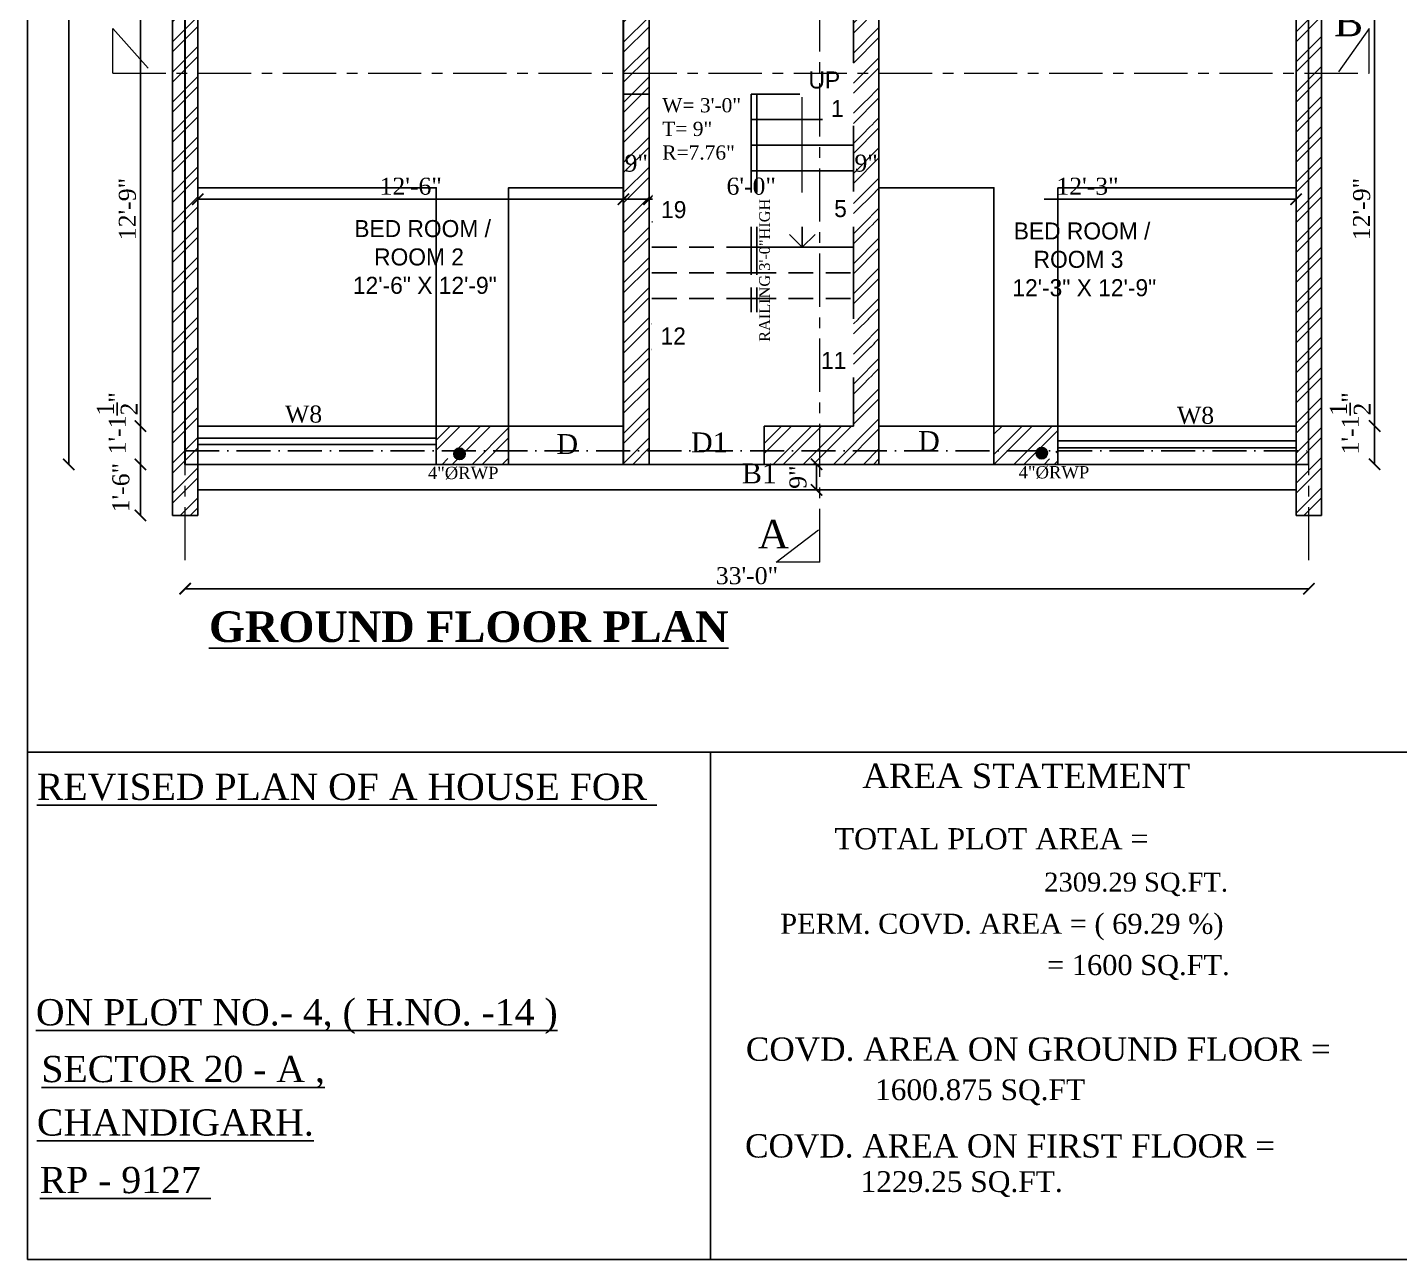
# Model space of a CAD drawing. Header units: feet. Extents: x -3489 to 100857, y -7396 to -4185.
# Drawn here: x 97887.4 to 98370.9, y -6116 to -5681.7 of the extents above; entities that cross this region are included whole.
import ezdxf
from ezdxf.enums import TextEntityAlignment as Align

# ---------------------------------------------------------------- set-up
doc = ezdxf.new("R2010")
doc.units = ezdxf.units.FT
doc.header["$MEASUREMENT"] = 0
for name, pattern in [('ACAD_ISO10W100', [18, 12, -3, 0, -3]), ('CENTER', [2, 1.25, -0.25, 0.25, -0.25]), ('DASHDOTX2', [2, 1, -0.5, 0, -0.5]), ('HIDDEN', [0.375, 0.25, -0.125])]:
    doc.linetypes.add(name, pattern=pattern)
doc.layers.add('BEAM', color=5, linetype='DASHDOTX2', lineweight=30)
doc.layers.add('Grid', color=252, linetype='CENTER', lineweight=20)
doc.layers.add('BLK_1_FLR_0_BLT_UP_AREA', color=25, linetype='Continuous', true_color=0x995f4c, plot=False)
doc.layers.add('BLK_1_FLR_0_BLT_UP_AREA_EXISTING', color=25, linetype='Continuous', true_color=0x995f4c, plot=False)
for name, color, linetype in [('BLK_1_FLR_0_CHAJJA', 7, 'Continuous'), ('BLK_1_FLR_0_ROOM_2_LIGHT_VENTILATION_2', 7, 'Continuous'), ('BLK_1_FLR_0_ROOM_3_LIGHT_VENTILATION_3', 7, 'Continuous'), ('JOINERY TEXT', 170, 'Continuous'), ('PROJECTION', 7, 'HIDDEN'), ('SEWRAGE', 35, 'Continuous'), ('TEXT', 5, 'Continuous'), ('TOILET FIXTURES', 35, 'Continuous'), ('WALL', 1, 'Continuous')]:
    doc.layers.add(name, color=color, linetype=linetype)
doc.layers.add('BLK_1_FLR_0_REGULAR_ROOM_2', color=1, linetype='Continuous', plot=False)
doc.layers.add('BLK_1_FLR_0_REGULAR_ROOM_3', color=1, linetype='Continuous', plot=False)
doc.styles.add('33', font='arial.ttf', dxfattribs={"height": 8})
doc.styles.add('neeraj', font='romantic.ttf')
doc.styles.add('SHABNAM', font='times.ttf')
doc.styles.add('VEENI', font='times.ttf')
doc.styles.add('VINOD', font='times.ttf')
doc.dimstyles.new('plans', dxfattribs={"dimtxt": 10, "dimasz": 9, "dimexe": 1.5, "dimexo": 2, "dimgap": 1.5, "dimtad": 0, "dimzin": 3, "dimdsep": 46, "dimlunit": 4, "dimtxsty": 'neeraj', "dimblk": 'ARCHTICK', "dimcen": 0.09, "dimdle": 1.5, "dimse1": 1, "dimse2": 1, "dimclrd": 5, "dimclre": 5, "dimclrt": 5, "dimadec": 0, "dimazin": 0, "dimtfac": 1, "dimtmove": 2, "dimatfit": 3, "dimldrblk": 'OPEN90', "dimfxl": 1.5, "dimfrac": 1, "dimtolj": 1, "dimtzin": 0, "dimlwd": 0, "dimlwe": -1, "dimarcsym": 0})
doc.dimstyles.new('Standard$0', dxfattribs={"dimtxt": 9, "dimasz": 9, "dimexe": 9, "dimexo": 9, "dimgap": 4.8125, "dimtad": 0, "dimdec": 3, "dimzin": 3, "dimdsep": 46, "dimlunit": 4, "dimtxsty": '33', "dimblk": 'DOTSMALL', "dimblk1": 'ARCHTICK', "dimblk2": 'ARCHTICK', "dimcen": 0.09, "dimclrd": 256, "dimclre": 256, "dimclrt": 256, "dimadec": 0, "dimazin": 0, "dimtfac": 0.75, "dimtdec": 3, "dimtix": 1, "dimtofl": 0, "dimtmove": 2, "dimatfit": 3, "dimldrblk": 'DOTSMALL', "dimfxl": 1, "dimtolj": 1, "dimtzin": 0, "dimlwd": -1, "dimlwe": -1, "dimarcsym": 0})
pattern_1 = [(45, (6274.425, -406.5176), (-5.30330086, 5.30330086), []), (45, (6277.96, -406.5176), (-5.30330086, 5.30330086), [])]

# ---------------------------------------------------------------- blocks, each defined once
blk = doc.blocks.new('_ArchTick')
at = {"color": 0, "linetype": 'ByBlock', "const_width": 0.15}
blk.add_lwpolyline([(-0.5, -0.5), (0.5, 0.5)], dxfattribs=at)
blk = doc.blocks.new('_Open90')
at = {"color": 0, "linetype": 'ByBlock', "lineweight": -2}
for p, q in [((0, 0), (-1, 0)), ((-0.5, 0.5), (0, 0)), ((0, 0), (-0.5, -0.5))]:
    blk.add_line(p, q, dxfattribs=at)
blk = doc.blocks.new('*D9')
at = {"transparency": 16777216}
blk.add_line((97901.99, -5289.7), (97901.99, -5835.7), dxfattribs=at)
at = {"layer": 'Defpoints', "color": 0, "transparency": 16777216}
for p in [(97938.48, -5289.7), (97901.99, -5835.7), (97947.48, -5835.7)]:
    blk.add_point(p, dxfattribs=at)
at = {"transparency": 16777216, "xscale": 4, "yscale": 4, "zscale": 4}
for p, rotation in [((97901.99, -5289.7), 90), ((97901.99, -5835.7), 270)]:
    blk.add_blockref('_ArchTick', p, dxfattribs=dict(at, rotation=rotation))
at = {"lineweight": 25, "transparency": 16777216, "insert": (97897.44, -5562.7), "char_height": 6, "attachment_point": 5, "rotation": 90, "style": 'VINOD'}
blk.add_mtext('\\A1;45\'-6"', dxfattribs=at)
blk = doc.blocks.new('*D79')
at = {"transparency": 16777216}
blk.add_line((97927.22, -5669.2), (97927.22, -5822.2), dxfattribs=at)
at = {"layer": 'Defpoints', "color": 0, "transparency": 16777216}
for p in [(97947.48, -5669.2), (97927.22, -5822.2), (97947.48, -5822.2)]:
    blk.add_point(p, dxfattribs=at)
at = {"transparency": 16777216, "xscale": 4, "yscale": 4, "zscale": 4}
for p, rotation in [((97927.22, -5669.2), 90), ((97927.22, -5822.2), 270)]:
    blk.add_blockref('_ArchTick', p, dxfattribs=dict(at, rotation=rotation))
at = {"lineweight": 25, "transparency": 16777216, "insert": (97922.66, -5745.7), "char_height": 6, "attachment_point": 5, "rotation": 90, "style": 'VINOD'}
blk.add_mtext('\\A1;12\'-9"', dxfattribs=at)
blk = doc.blocks.new('*D80')
at = {"transparency": 16777216}
blk.add_line((97927.22, -5822.2), (97927.22, -5835.7), dxfattribs=at)
at = {"layer": 'Defpoints', "color": 0, "transparency": 16777216}
for p in [(97947.48, -5822.2), (97927.22, -5835.7), (97947.48, -5835.7)]:
    blk.add_point(p, dxfattribs=at)
at = {"transparency": 16777216, "xscale": 4, "yscale": 4, "zscale": 4}
for p, rotation in [((97927.22, -5822.2), 90), ((97927.22, -5835.7), 270)]:
    blk.add_blockref('_ArchTick', p, dxfattribs=dict(at, rotation=rotation))
at = {"lineweight": 25, "transparency": 16777216, "insert": (97919.07, -5821.22), "char_height": 6, "attachment_point": 5, "rotation": 90, "style": 'VINOD'}
blk.add_mtext('\\A1;1\'-1{\\H1x;\\S1/2;}"', dxfattribs=at)
blk = doc.blocks.new('*D81')
at = {"transparency": 16777216}
blk.add_line((97927.22, -5835.7), (97927.22, -5853.7), dxfattribs=at)
at = {"layer": 'Defpoints', "color": 0, "transparency": 16777216}
for p in [(97947.48, -5835.7), (97927.22, -5853.7), (97947.48, -5853.7)]:
    blk.add_point(p, dxfattribs=at)
at = {"transparency": 16777216, "xscale": 4, "yscale": 4, "zscale": 4}
for p, rotation in [((97927.22, -5835.7), 90), ((97927.22, -5853.7), 270)]:
    blk.add_blockref('_ArchTick', p, dxfattribs=dict(at, rotation=rotation))
at = {"lineweight": 25, "transparency": 16777216, "insert": (97920.37, -5843.9), "char_height": 6, "attachment_point": 5, "rotation": 90, "style": 'VINOD'}
blk.add_mtext('\\A1;1\'-6"', dxfattribs=at)
blk = doc.blocks.new('*D84')
at = {"transparency": 16777216}
blk.add_line((98362.16, -5669.2), (98362.16, -5822.2), dxfattribs=at)
at = {"layer": 'Defpoints', "color": 0, "transparency": 16777216}
for p in [(98334.48, -5669.2), (98334.48, -5822.2), (98362.16, -5822.2)]:
    blk.add_point(p, dxfattribs=at)
at = {"transparency": 16777216, "xscale": 4, "yscale": 4, "zscale": 4}
for p, rotation in [((98362.16, -5669.2), 90), ((98362.16, -5822.2), 270)]:
    blk.add_blockref('_ArchTick', p, dxfattribs=dict(at, rotation=rotation))
at = {"lineweight": 25, "transparency": 16777216, "insert": (98357.6, -5745.7), "char_height": 6, "attachment_point": 5, "rotation": 90, "style": 'VINOD'}
blk.add_mtext('\\A1;12\'-9"', dxfattribs=at)
blk = doc.blocks.new('*D85')
at = {"transparency": 16777216}
blk.add_line((98362.16, -5822.2), (98362.16, -5835.7), dxfattribs=at)
at = {"layer": 'Defpoints', "color": 0, "transparency": 16777216}
for p in [(98334.48, -5822.2), (98334.48, -5835.7), (98362.16, -5835.7)]:
    blk.add_point(p, dxfattribs=at)
at = {"transparency": 16777216, "xscale": 4, "yscale": 4, "zscale": 4}
for p, rotation in [((98362.16, -5822.2), 90), ((98362.16, -5835.7), 270)]:
    blk.add_blockref('_ArchTick', p, dxfattribs=dict(at, rotation=rotation))
at = {"lineweight": 25, "transparency": 16777216, "insert": (98353.59, -5821.24), "char_height": 6, "attachment_point": 5, "rotation": 90, "style": 'VINOD'}
blk.add_mtext('\\A1;1\'-1{\\H1x;\\S1/2;}"', dxfattribs=at)
blk = doc.blocks.new('*D86')
at = {"transparency": 16777216}
blk.add_line((97947.48, -5742.25), (98097.48, -5742.25), dxfattribs=at)
at = {"layer": 'Defpoints', "color": 0, "transparency": 16777216}
for p in [(97947.48, -5740.08), (98097.48, -5742.25), (98097.48, -5742.25)]:
    blk.add_point(p, dxfattribs=at)
at = {"transparency": 16777216, "xscale": 4, "yscale": 4, "zscale": 4, "rotation": 180}
blk.add_blockref('_ArchTick', (97947.48, -5742.25), dxfattribs=at)
at = {"transparency": 16777216, "xscale": 4, "yscale": 4, "zscale": 4}
blk.add_blockref('_ArchTick', (98097.48, -5742.25), dxfattribs=at)
at = {"lineweight": 25, "transparency": 16777216, "insert": (98022.48, -5737.7), "char_height": 6, "attachment_point": 5, "style": 'VINOD'}
blk.add_mtext('\\A1;12\'-6"', dxfattribs=at)
blk = doc.blocks.new('*D87')
at = {"transparency": 16777216}
blk.add_line((98097.48, -5742.25), (98106.48, -5742.25), dxfattribs=at)
at = {"layer": 'Defpoints', "color": 0, "transparency": 16777216}
for p in [(98097.48, -5742.25), (98106.48, -5742.25), (98106.48, -5742.25)]:
    blk.add_point(p, dxfattribs=at)
at = {"transparency": 16777216, "xscale": 4, "yscale": 4, "zscale": 4, "rotation": 180}
blk.add_blockref('_ArchTick', (98097.48, -5742.25), dxfattribs=at)
at = {"transparency": 16777216, "xscale": 4, "yscale": 4, "zscale": 4}
blk.add_blockref('_ArchTick', (98106.48, -5742.25), dxfattribs=at)
at = {"lineweight": 25, "transparency": 16777216, "insert": (98101.98, -5729.57), "char_height": 6, "attachment_point": 5, "style": 'VINOD'}
blk.add_mtext('\\A1;9"', dxfattribs=at)
blk = doc.blocks.new('*D95')
at = {"transparency": 16777216}
blk.add_line((98106.48, -5742.25), (98178.48, -5742.25), dxfattribs=at)
at = {"layer": 'Defpoints', "color": 0, "transparency": 16777216}
for p in [(98106.48, -5742.25), (98178.48, -5742.25), (98178.48, -5742.25)]:
    blk.add_point(p, dxfattribs=at)
at = {"transparency": 16777216, "xscale": 4, "yscale": 4, "zscale": 4, "rotation": 180}
blk.add_blockref('_ArchTick', (98106.48, -5742.25), dxfattribs=at)
at = {"transparency": 16777216, "xscale": 4, "yscale": 4, "zscale": 4}
blk.add_blockref('_ArchTick', (98178.48, -5742.25), dxfattribs=at)
at = {"lineweight": 25, "transparency": 16777216, "insert": (98142.48, -5737.7), "char_height": 6, "attachment_point": 5, "style": 'VINOD'}
blk.add_mtext('\\A1;6\'-0"', dxfattribs=at)
blk = doc.blocks.new('*D96')
at = {"transparency": 16777216}
blk.add_line((98178.48, -5742.25), (98187.48, -5742.25), dxfattribs=at)
at = {"layer": 'Defpoints', "color": 0, "transparency": 16777216}
for p in [(98178.48, -5742.25), (98187.48, -5742.25), (98187.48, -5742.25)]:
    blk.add_point(p, dxfattribs=at)
at = {"transparency": 16777216, "xscale": 4, "yscale": 4, "zscale": 4, "rotation": 180}
blk.add_blockref('_ArchTick', (98178.48, -5742.25), dxfattribs=at)
at = {"transparency": 16777216, "xscale": 4, "yscale": 4, "zscale": 4}
blk.add_blockref('_ArchTick', (98187.48, -5742.25), dxfattribs=at)
at = {"lineweight": 25, "transparency": 16777216, "insert": (98182.98, -5729.57), "char_height": 6, "attachment_point": 5, "style": 'VINOD'}
blk.add_mtext('\\A1;9"', dxfattribs=at)
blk = doc.blocks.new('*D97')
at = {"transparency": 16777216}
blk.add_line((98187.48, -5742.25), (98334.48, -5742.25), dxfattribs=at)
at = {"layer": 'Defpoints', "color": 0, "transparency": 16777216}
for p in [(98187.48, -5742.25), (98334.48, -5742.25), (98334.48, -5742.25)]:
    blk.add_point(p, dxfattribs=at)
at = {"transparency": 16777216, "xscale": 4, "yscale": 4, "zscale": 4, "rotation": 180}
blk.add_blockref('_ArchTick', (98187.48, -5742.25), dxfattribs=at)
at = {"transparency": 16777216, "xscale": 4, "yscale": 4, "zscale": 4}
blk.add_blockref('_ArchTick', (98334.48, -5742.25), dxfattribs=at)
at = {"lineweight": 25, "transparency": 16777216, "insert": (98260.98, -5737.7), "char_height": 6, "attachment_point": 5, "style": 'VINOD'}
blk.add_mtext('\\A1;12\'-3"', dxfattribs=at)
blk = doc.blocks.new('*D24')
at = {"transparency": 16777216}
blk.add_line((98165.52, -5835.7), (98165.52, -5844.7), dxfattribs=at)
at = {"layer": 'Defpoints', "color": 0, "transparency": 16777216}
for p in [(98172.52, -5835.7), (98165.52, -5844.7), (98172.52, -5844.7)]:
    blk.add_point(p, dxfattribs=at)
at = {"transparency": 16777216, "xscale": 4, "yscale": 4, "zscale": 4}
for p, rotation in [((98165.52, -5835.7), 90), ((98165.52, -5844.7), 270)]:
    blk.add_blockref('_ArchTick', p, dxfattribs=dict(at, rotation=rotation))
at = {"lineweight": 25, "transparency": 16777216, "insert": (98158.96, -5840.2), "char_height": 6, "attachment_point": 5, "rotation": 90, "style": 'VINOD'}
blk.add_mtext('\\A1;9"', dxfattribs=at)
blk = doc.blocks.new('*D25')
at = {"transparency": 16777216}
blk.add_line((97942.98, -5879.54), (98338.98, -5879.54), dxfattribs=at)
at = {"layer": 'Defpoints', "color": 0, "transparency": 16777216}
for p in [(97942.98, -5879.54), (98338.98, -5879.54), (98338.98, -5879.54)]:
    blk.add_point(p, dxfattribs=at)
at = {"transparency": 16777216, "xscale": 4, "yscale": 4, "zscale": 4, "rotation": 180}
blk.add_blockref('_ArchTick', (97942.98, -5879.54), dxfattribs=at)
at = {"transparency": 16777216, "xscale": 4, "yscale": 4, "zscale": 4}
blk.add_blockref('_ArchTick', (98338.98, -5879.54), dxfattribs=at)
at = {"lineweight": 25, "transparency": 16777216, "insert": (98140.98, -5874.98), "char_height": 6, "attachment_point": 5, "style": 'VINOD'}
blk.add_mtext('\\A1;33\'-0"', dxfattribs=at)

msp = doc.modelspace()

# ---------------------------------------------------------------- hatches: boundary and pattern name
at = {"layer": 'SEWRAGE'}
h = msp.add_hatch(dxfattribs=at)
h.set_pattern_fill('ANSI31', color=256, style=0)
h.set_pattern_definition([(45, (126269.00669, 7655.06675), (-0.08838834765, 0.08838834765), [])])
h.paths.add_polyline_path([(98037.66865, -5831.98946, 1), (98041.66865, -5831.98946, 1)])
h = msp.add_hatch(dxfattribs=at)
h.set_pattern_fill('ANSI31', color=256, style=0)
h.set_pattern_definition([(45, (126474.18981, 7655.31531), (-0.08838834765, 0.08838834765), [])])
h.paths.add_polyline_path([(98242.85177, -5831.7409, 1), (98246.85177, -5831.7409, 1)])
at = {"layer": 'WALL'}
h = msp.add_hatch(dxfattribs=at)
h.set_pattern_fill('ANSI32', color=0, scale=20)
h.set_pattern_definition(pattern_1)
h.paths.add_polyline_path([(98343.48377, -5370.69855), (98343.48377, -5130.69855), (98248.98377, -5130.69855), (98248.98377, -5148.69855), (98257.98377, -5148.69855), (98257.98377, -5139.69855), (98334.48377, -5139.69855), (98334.48377, -5211.69855), (98248.98377, -5211.69855), (98248.98377, -5221.45609), (98257.98377, -5221.45609), (98257.98377, -5216.19855), (98334.48377, -5216.19855), (98334.48377, -5318.19855), (98334.48377, -5322.69855), (98334.48377, -5358.69855), (98295.45513, -5358.69855), (98301.00609, -5363.19855), (98334.48377, -5363.19855), (98334.48377, -5501.19855), (98272.98377, -5501.19855), (98272.98377, -5464.66466), (98268.48377, -5464.66466), (98268.48377, -5510.19855), (98334.48377, -5510.19855), (98334.48377, -5642.19855), (98283.43073, -5642.19855), (98283.43073, -5669.19855), (98287.93073, -5669.19855), (98287.93073, -5646.69855), (98334.48377, -5646.69855), (98334.48377, -5853.69855), (98343.48377, -5853.69855)])
h = msp.add_hatch(dxfattribs=at)
h.set_pattern_fill('ANSI32', color=0, scale=20)
h.set_pattern_definition(pattern_1)
h.paths.add_polyline_path([(97947.48377, -5510.19855), (97971.48377, -5510.19855), (97971.48377, -5501.19855), (97947.48377, -5501.19855), (97947.48377, -5402.19855), (97971.48377, -5402.19855), (97971.48377, -5388.69855), (97947.48377, -5388.69855), (97947.48377, -5370.69855), (97947.48377, -5298.69855), (97947.48377, -5289.69855), (97938.48377, -5289.69855), (97938.48377, -5370.69855), (97938.48377, -5853.69855), (97947.48377, -5853.69855), (97947.48377, -5646.69855), (97997.00692, -5646.69855), (97997.00692, -5669.19855), (98001.50692, -5669.19855), (98001.50692, -5642.19855), (97947.48377, -5642.19855)])
h.paths.add_polyline_path([(97959.62857, -5392.48946, -1), (97963.62857, -5392.48946, -1)], flags=16)
h = msp.add_hatch(dxfattribs=at)
h.set_pattern_fill('ANSI32', color=0, scale=20)
h.set_pattern_definition(pattern_1)
h.paths.add_polyline_path([(98056.98377, -5822.19855), (98031.48377, -5822.19855), (98031.48377, -5835.69855), (98056.98377, -5835.69855)])
h.paths.add_polyline_path([(98038.66865, -5831.98946, -1), (98034.66865, -5831.98946, -1)], flags=16)
h.paths.add_polyline_path([(98250.48377, -5822.19855), (98227.98377, -5822.19855), (98227.98377, -5835.69855), (98250.48377, -5835.69855)])
h.paths.add_polyline_path([(98249.85177, -5831.7409, -1), (98245.85177, -5831.7409, -1)], flags=16)

# ---------------------------------------------------------------- linework, layer by layer
at = {"layer": 'BEAM', "color": 5, "linetype": 'ACAD_ISO10W100', "lineweight": -3}
msp.add_line((97942.98377, -5830.98946), (98338.98377, -5830.98946), dxfattribs=at)
at = {"layer": 'BLK_1_FLR_0_CHAJJA'}
msp.add_lwpolyline([(97947.48377, -5835.69855), (98334.48377, -5835.69855), (98334.48377, -5844.69855), (97947.48377, -5844.69855)], close=True, dxfattribs=at)
at = {"layer": 'BLK_1_FLR_0_REGULAR_ROOM_2', "color": 1}
msp.add_lwpolyline([(97947.48377, -5669.19855), (98097.48377, -5669.19855), (98097.48377, -5822.19855), (97947.48377, -5822.19855)], close=True, dxfattribs=at)
at = {"layer": 'BLK_1_FLR_0_ROOM_2_LIGHT_VENTILATION_2', "color": 114, "true_color": 0x139b48}
for points in [[(97947.48377, -5738.19855), (98031.48377, -5738.19855), (98031.48377, -5822.19855), (97947.48377, -5822.19855)], [(98097.48377, -5738.19855), (98056.98377, -5738.19855), (98056.98377, -5822.19855), (98097.48377, -5822.19855)]]:
    msp.add_lwpolyline(points, close=True, dxfattribs=at)
at = {"layer": 'BLK_1_FLR_0_ROOM_3_LIGHT_VENTILATION_3', "color": 114, "true_color": 0x139b48}
msp.add_lwpolyline([(98250.48377, -5738.19855), (98334.48377, -5738.19855), (98334.48377, -5822.19855), (98250.48377, -5822.19855)], close=True, dxfattribs=at)
at = {"layer": 'Grid', "color": 7, "ltscale": 15}
for p, q in [((97942.98377, -5869.51757), (97942.98377, -5114.01757)), ((98338.98377, -5869.51757), (98338.98377, -5114.01757))]:
    msp.add_line(p, q, dxfattribs=at)
for points in [[(97917.46954, -5697.84486), (97917.46954, -5682.09939), (97931.51714, -5697.84486)], [(98166.65985, -5870.13764), (98151.24635, -5870.13764), (98166.65985, -5858.39177)]]:
    msp.add_lwpolyline(points, dxfattribs=at)
at = {"layer": 'PROJECTION', "ltscale": 35}
for p, q in [((98142.48377, -5750.19855), (98106.48377, -5750.19855)), ((98142.48377, -5759.19855), (98106.48377, -5759.19855)), ((98142.48377, -5768.19855), (98106.48377, -5768.19855)), ((98142.48377, -5768.19855), (98178.48377, -5768.19855)), ((98142.48377, -5795.19855), (98142.48377, -5768.19855)), ((98144.48377, -5795.19855), (98144.48377, -5768.19855)), ((98142.48377, -5777.19855), (98106.48377, -5777.19855)), ((98142.48377, -5777.19855), (98178.48377, -5777.19855)), ((98142.48377, -5786.19855), (98106.48377, -5786.19855)), ((98142.48377, -5786.19855), (98178.48377, -5786.19855)), ((98142.48377, -5795.19855), (98106.48377, -5795.19855)), ((98142.48377, -5795.19855), (98178.48377, -5795.19855)), ((97947.48377, -5844.69855), (98334.48377, -5844.69855))]:
    msp.add_line(p, q, dxfattribs=at)
at = {"layer": 'SEWRAGE'}
for centre in [(98039.66865, -5831.98946), (98244.85177, -5831.7409)]:
    msp.add_circle(centre, 2, dxfattribs=at)
at = {"layer": 'WALL', "ltscale": 200}
for p, q in [((97938.48377, -5370.69855), (97938.48377, -5853.69855)), ((98343.48377, -5853.69855), (98343.48377, -5370.69855)), ((97947.48377, -5646.69855), (97947.48377, -5853.69855)), ((98334.48377, -5853.69855), (98334.48377, -5646.69855)), ((98187.48377, -5835.69855), (98187.48377, -5660.19855)), ((98097.48377, -5669.19855), (98097.48377, -5835.69855)), ((98106.48377, -5669.19855), (98106.48377, -5835.69855)), ((98178.48377, -5822.19855), (98178.48377, -5669.19855)), ((98097.48377, -5705.19855), (98106.48377, -5705.19855)), ((98142.48377, -5705.19855), (98178.48377, -5705.19855)), ((98142.48377, -5768.19855), (98142.48377, -5705.19855)), ((98144.48377, -5768.19855), (98144.48377, -5705.19855)), ((98178.48377, -5705.19855), (98187.48377, -5705.19855)), ((98142.48377, -5714.19855), (98178.48377, -5714.19855)), ((98142.48377, -5723.19855), (98178.48377, -5723.19855)), ((98142.48377, -5732.19855), (98178.48377, -5732.19855)), ((98142.48377, -5741.19855), (98178.48377, -5741.19855)), ((98142.48377, -5750.19855), (98178.48377, -5750.19855)), ((98142.48377, -5759.19855), (98178.48377, -5759.19855)), ((97947.48377, -5822.19855), (98056.98377, -5822.19855)), ((98031.48377, -5822.19855), (98031.48377, -5835.69855)), ((98056.98377, -5822.19855), (98056.98377, -5835.69855)), ((98146.98377, -5822.19855), (98178.48377, -5822.19855)), ((98146.98377, -5822.19855), (98146.98377, -5835.69855)), ((98227.98377, -5822.19855), (98334.48377, -5822.19855)), ((98227.98377, -5835.69855), (98227.98377, -5822.19855)), ((98250.48377, -5835.69855), (98250.48377, -5822.19855)), ((97947.48377, -5835.69855), (98106.48377, -5835.69855)), ((98106.48377, -5835.69855), (98334.48377, -5835.69855)), ((97938.48377, -5853.69855), (97947.48377, -5853.69855)), ((98334.48377, -5853.69855), (98343.48377, -5853.69855))]:
    msp.add_line(p, q, dxfattribs=at)
at = {"layer": 'WALL'}
msp.add_line((98128.1014, -6116), (98128.1014, -5937.12611), dxfattribs=at)
for points in [[(97887.42476, -5937.12611), (99615.42476, -5937.12611), (99615.42476, -5036), (97887.42476, -5036)], [(97887.42476, -6116), (99615.42476, -6116), (99615.42476, -5937.12611), (97887.42476, -5937.12611)]]:
    msp.add_lwpolyline(points, close=True, dxfattribs=at)
at = {"layer": 'WALL', "ltscale": 200}
for points in [[(97947.48377, -5828.65099), (98031.48377, -5828.65099), (98031.48377, -5826.43532), (97947.48377, -5826.43532)], [(98250.48377, -5827.42694), (98334.48377, -5827.42694), (98334.48377, -5829.82667), (98250.48377, -5829.82667)]]:
    msp.add_lwpolyline(points, close=True, dxfattribs=at)

# ---------------------------------------------------------------- texts
at = {"char_height": 6, "width": 69.2159404, "attachment_point": 2}
for s, insert in [('\\A1;\\pi2.52402,t18.5202;{\\fUtsaah|b0|i0|c0|p34;BED ROOM / ROOM 2\\P\\pi4.08,t20.0802;12\'-6" X 12\'-9\\H1.0003x;" }', (98025.42124, -5749.58959)), ('\\A1;\\pi2.52402,t18.5202;{\\fUtsaah|b0|i0|c0|p34;BED ROOM / ROOM 3\\P\\pi4.08,t20.0802;12\'-3" X 12\'-9\\H1.0003x;" }', (98257.81113, -5750.43433))]:
    msp.add_mtext(s, dxfattribs=dict(at, insert=insert))
at = {"layer": 'JOINERY TEXT', "style": 'VEENI'}
for s, height, p in [('W8', 6, (97984.73703, -5818.00972)), ('W8', 6, (98299.0598, -5818.4351)), ('D', 7, (98077.66249, -5828.54612)), ('D1', 7, (98127.71699, -5827.94468)), ('D', 7, (98205.11724, -5827.48268)), ('B1', 7, (98145.36115, -5838.87287))]:
    msp.add_text(s, height=height, dxfattribs=at).set_placement(p, align=Align.MIDDLE)
at = {"layer": 'TEXT'}
for s, height, style, p in [('B', 10.08, 'VINOD', (98353.00482, -5679.75414)), ('A', 10.08, 'VINOD', (98150.32932, -5860.25724)), ('AREA STATEMENT', 8.5797406, 'SHABNAM', (98239.44502, -5945.51833)), ('%%uREVISED PLAN OF A HOUSE FOR ', 9.2661199, 'SHABNAM', (97999.99703, -5949.40745)), ('TOTAL PLOT AREA = ', 7.4631124, 'SHABNAM', (98228.55826, -5967.67675)), ('2309.29 SQ.FT.', 6.65392, 'SHABNAM', (98278.11406, -5983.72359)), ('PERM. COVD. AREA = ( 69.29 %%%)', 7.0877232, 'SHABNAM', (98230.81266, -5998.57612)), ('= 1600 SQ.FT.', 7.0877232, 'SHABNAM', (98278.91939, -6013.0022)), ('%%UON PLOT NO.- 4, ( H.NO. -14 )', 9.2661199, 'SHABNAM', (97982.33988, -6030.05071)), ('COVD. AREA ON GROUND FLOOR = ', 8.2094237, 'SHABNAM', (98245.18927, -6041.8783)), ('%%USECTOR 20 - A ,', 9.2661199, 'SHABNAM', (97942.30043, -6049.847)), ('%%uCHANDIGARH.', 9.2661199, 'SHABNAM', (97939.54286, -6067.71957)), ('COVD. AREA ON FIRST FLOOR = ', 8.2094237, 'SHABNAM', (98235.25539, -6075.97213)), ('%%URP - 9127 ', 9.2661199, 'SHABNAM', (97921.87467, -6087.97422))]:
    msp.add_text(s, height=height, dxfattribs=dict(at, style=style)).set_placement(p, align=Align.MIDDLE)
at = {"layer": 'TEXT', "lineweight": -3, "attachment_point": 2}
for s, insert, char_height, width, style in [('{\\fTimes New Roman|b1|i0|c0|p18;\\LGROUND FLOOR PLAN}', (98042.92476, -5887.51757), 10.8, 1522.7716882, 'VINOD'), ('1600.875 SQ.FT', (98223.12733, -6052.4908), 7.319312, 202.2363205, 'SHABNAM'), ('1229.25 SQ.FT. ', (98216.62956, -6084.85128), 7.319312, 242.9932797, 'SHABNAM')]:
    msp.add_mtext(s, dxfattribs=dict(at, insert=insert, char_height=char_height, width=width, style=style))
at = {"layer": 'TOILET FIXTURES', "lineweight": -3, "style": 'VEENI'}
for p in [(98040.98553, -5838.73802), (98249.16865, -5838.48946)]:
    msp.add_text('4"%%CRWP', height=4.33755, dxfattribs=at).set_placement(p, align=Align.MIDDLE)
at = {"layer": 'WALL', "insert": (98111.11844, -5706.61565), "char_height": 5, "width": 34.87938, "attachment_point": 1, "style": 'VINOD'}
msp.add_mtext('W= 3\'-0"\\PT= 9"\\PR=7.76"', dxfattribs=at)

# ---------------------------------------------------------------- dimensions: what is measured, and where the dimension line sits
at = {"lineweight": 25}
for base, p1, p2, picture, middle in [((97901.98792, -5835.69855), (97938.48377, -5289.69855), (97947.48377, -5835.69855), '*D9', (97897.436, -5562.69855)), ((97927.22309, -5822.19855), (97947.48377, -5669.19855), (97947.48377, -5822.19855), '*D79', (97922.66253, -5745.69855)), ((98362.15693, -5822.19855), (98334.48377, -5669.19855), (98334.48377, -5822.19855), '*D84', (98357.59637, -5745.69855)), ((98165.52445, -5844.69855), (98172.52445, -5835.69855), (98172.52445, -5844.69855), '*D24', (98158.96388, -5840.19855))]:
    dim = msp.add_linear_dim(base=base, p1=p1, p2=p2, angle=90, dimstyle='Standard$0', override={"dimtxt": 6, "dimasz": 4, "dimexe": 1.25, "dimexo": 7.5, "dimgap": 1.5, "dimtad": 1, "dimdec": 2, "dimtxsty": 'VINOD', "dimblk": 'ArchTick', "dimse1": 1, "dimse2": 1, "dimtfac": 1, "dimtdec": 1, "dimtix": 0, "dimfxl": 2}, dxfattribs=at)
    dim.commit()
    dim.dimension.update_dxf_attribs({"geometry": picture, "text_midpoint": middle})
for base, p1, p2, picture, middle in [((98106.48377, -5742.25396), (98097.48377, -5742.25396), (98106.48377, -5742.25396), '*D87', (98101.98377, -5729.57228)), ((98187.48377, -5742.25396), (98178.48377, -5742.25396), (98187.48377, -5742.25396), '*D96', (98182.98377, -5729.57228)), ((98097.48377, -5742.25396), (97947.48377, -5740.07605), (98097.48377, -5742.25396), '*D86', (98022.48377, -5737.70205)), ((98178.48377, -5742.25396), (98106.48377, -5742.25396), (98178.48377, -5742.25396), '*D95', (98142.48377, -5737.70205)), ((98334.48377, -5742.25396), (98187.48377, -5742.25396), (98334.48377, -5742.25396), '*D97', (98260.98377, -5737.70205)), ((98338.98377, -5879.53513), (97942.98377, -5879.53513), (98338.98377, -5879.53513), '*D25', (98140.98377, -5874.98322))]:
    dim = msp.add_linear_dim(base=base, p1=p1, p2=p2, dimstyle='Standard$0', override={"dimtxt": 6, "dimasz": 4, "dimexe": 1.25, "dimexo": 7.5, "dimgap": 1.5, "dimtad": 1, "dimdec": 2, "dimtxsty": 'VINOD', "dimblk": 'ArchTick', "dimse1": 1, "dimse2": 1, "dimtfac": 1, "dimtdec": 1, "dimtix": 0, "dimfxl": 2}, dxfattribs=at)
    dim.commit()
    dim.dimension.update_dxf_attribs({"geometry": picture, "text_midpoint": middle})
for base, p1, p2, picture, middle in [((97927.22309, -5835.69855), (97947.48377, -5822.19855), (97947.48377, -5835.69855), '*D80', (97919.07256, -5821.21528)), ((98362.15693, -5835.69855), (98334.48377, -5822.19855), (98334.48377, -5835.69855), '*D85', (98353.59494, -5821.23651)), ((97927.22309, -5853.69855), (97947.48377, -5835.69855), (97947.48377, -5853.69855), '*D81', (97920.36745, -5843.90408))]:
    dim = msp.add_linear_dim(base=base, p1=p1, p2=p2, angle=90, dimstyle='Standard$0', override={"dimtxt": 6, "dimasz": 4, "dimexe": 1.25, "dimexo": 7.5, "dimgap": 1.5, "dimtad": 1, "dimdec": 2, "dimtxsty": 'VINOD', "dimblk": 'ArchTick', "dimse1": 1, "dimse2": 1, "dimtfac": 1, "dimtdec": 1, "dimtix": 0, "dimfxl": 2}, dxfattribs=at)
    dim.commit()
    dim.dimension.update_dxf_attribs({"geometry": picture, "text_midpoint": middle, "dimtype": 160})

# ---------------------------------------------------------------- leaders
at = {"layer": 'WALL', "ltscale": 200}
msp.add_leader([(98160.48377, -5759.19855), (98160.48377, -5700.0164)], dimstyle='plans', override={"dimgap": 1.5, "dimtad": 0, "dimfxl": 1.25, "dimfxlon": 1, "dimarcsym": 1}, dxfattribs=at)

# ---------------------------------------------------------------- next in the draw order: texts
at = {"layer": 'Grid', "color": 6, "char_height": 6, "width": 70.9935748, "attachment_point": 1, "bg_fill": 2}
for s, insert in [('{\\fUtsaah|b0|i0|c0|p34;1}', (98170.62111, -5707.26)), ('{\\fUtsaah|b0|i0|c0|p34;5}', (98171.70371, -5742.54374)), ('{\\fUtsaah|b0|i0|c0|p34;11}', (98167.09927, -5796.04522))]:
    msp.add_mtext(s, dxfattribs=dict(at, insert=insert))

# ---------------------------------------------------------------- next in the draw order: linework, layer by layer
at = {"layer": 'BLK_1_FLR_0_ROOM_3_LIGHT_VENTILATION_3', "color": 114, "true_color": 0x139b48}
msp.add_lwpolyline([(98187.48377, -5738.19855), (98227.98377, -5738.19855), (98227.98377, -5822.19855), (98187.48377, -5822.19855)], close=True, dxfattribs=at)

# ---------------------------------------------------------------- next in the draw order: texts
at = {"layer": 'Grid', "color": 6, "char_height": 6, "width": 70.9935748, "attachment_point": 1, "bg_fill": 2}
for s, insert in [('{\\fUtsaah|b0|i0|c0|p34;UP}', (98162.66904, -5697.20789)), ('{\\fUtsaah|b0|i0|c0|p34;19}', (98110.71557, -5742.9105)), ('{\\fUtsaah|b0|i0|c0|p34;12}', (98110.53634, -5787.45524))]:
    msp.add_mtext(s, dxfattribs=dict(at, insert=insert))

# ---------------------------------------------------------------- next in the draw order: hatches: boundary and pattern name
at = {"layer": 'WALL'}
h = msp.add_hatch(dxfattribs=at)
h.set_pattern_fill('ANSI32', color=0, scale=20)
h.set_pattern_definition(pattern_1)
h.paths.add_polyline_path([(98106.48377, -5570.19855), (98111.71449, -5570.19855), (98110.58585, -5565.69855), (98097.48377, -5565.69855), (98097.48377, -5633.19855), (98106.48377, -5633.19855)])
h.paths.add_polyline_path([(98158.98377, -5546.19855), (98154.48377, -5546.19855), (98154.48377, -5565.69855), (98132.0123, -5565.69855), (98133.23179, -5570.19855), (98154.48377, -5570.19855), (98154.48377, -5633.19855), (98158.98377, -5633.19855)])
h.paths.add_polyline_path([(98132.0123, -5565.69855), (98110.58585, -5565.69855), (98111.71449, -5570.19855), (98133.23179, -5570.19855)])
h.paths.add_polyline_path([(98187.48377, -5660.19855), (98148.03884, -5660.19855), (98148.03884, -5669.19855), (98178.48377, -5669.19855), (98178.48377, -5705.19855), (98187.48377, -5705.19855)])
h.paths.add_polyline_path([(98106.48377, -5669.19855), (98097.48377, -5669.19855), (98097.48377, -5705.19855), (98106.48377, -5705.19855)])
h.paths.add_polyline_path([(98121.03884, -5660.19855), (98097.48377, -5660.19855), (98097.48377, -5669.19855), (98106.48377, -5669.19855), (98121.03884, -5669.19855)])
h.paths.add_polyline_path([(98106.48377, -5705.19855), (98097.48377, -5705.19855), (98097.48377, -5835.69855), (98106.48377, -5835.69855)])
h.paths.add_polyline_path([(98187.48377, -5705.19855), (98178.48377, -5705.19855), (98178.48377, -5822.19855), (98146.98377, -5822.19855), (98146.98377, -5835.69855), (98187.48377, -5835.69855)])
h.paths.add_polyline_path([(98177.57966, -5735.92808), (98188.6258, -5735.92808), (98188.6258, -5723.11698), (98177.57966, -5723.11698)], flags=9)

# ---------------------------------------------------------------- next in the draw order: linework, layer by layer
at = {"layer": 'BLK_1_FLR_0_BLT_UP_AREA', "color": 6}
msp.add_lwpolyline([(98338.90377, -5835.69855), (98338.90377, -5130.69855), (98248.90377, -5130.69855), (98248.90377, -5289.69855), (97942.90377, -5289.69855), (97942.90377, -5835.69855), (97947.40377, -5835.69855), (97947.40377, -5835.69855), (98097.40377, -5835.69855), (98097.40377, -5660.19855), (98187.40377, -5660.19855), (98187.40377, -5835.69855), (98334.40377, -5835.69855), (98334.40377, -5835.69855), (98338.90377, -5835.69855)], close=True, dxfattribs=at)
at = {"layer": 'BLK_1_FLR_0_BLT_UP_AREA', "color": 25}
msp.add_lwpolyline([(98338.90377, -5130.69855), (98338.90377, -5835.69855), (98187.48377, -5835.69855), (98187.48377, -5660.19855), (98097.48377, -5660.19855), (98097.48377, -5835.69855), (97942.98377, -5835.69855), (97942.98377, -5289.69855), (98248.98377, -5289.69855), (98248.98377, -5130.69855)], close=True, dxfattribs=at)
at = {"layer": 'BLK_1_FLR_0_BLT_UP_AREA_EXISTING', "color": 25}
msp.add_lwpolyline([(98097.48377, -5660.19855), (98187.48377, -5660.19855), (98187.48377, -5835.69855), (98097.48377, -5835.69855)], close=True, dxfattribs=at)
at = {"layer": 'BLK_1_FLR_0_REGULAR_ROOM_3', "color": 1}
msp.add_lwpolyline([(98334.48377, -5669.19855), (98187.48377, -5669.19855), (98187.48377, -5822.19855), (98334.48377, -5822.19855)], close=True, dxfattribs=at)
at = {"layer": 'Grid', "color": 7, "ltscale": 15}
for points in [[(98166.65985, -5870.13764), (98166.65985, -5510.19855), (98315.80868, -5510.19855), (98315.80868, -5097.51427), (98298.51651, -5097.51427), (98315.80868, -5114.91793)], [(97917.46954, -5697.84486), (98360.20226, -5697.84486), (98360.20226, -5682.01761), (98349.14164, -5697.84486)]]:
    msp.add_lwpolyline(points, dxfattribs=at)

# ---------------------------------------------------------------- next in the draw order: texts
at = {"layer": 'TEXT', "color": 5, "style": 'VINOD'}
msp.add_text('RAILING 3\'-0"HIGH', height=3.8039103, rotation=90, dxfattribs=at).set_placement((98147.19575, -5767.284), align=Align.MIDDLE)

doc.saveas('drawing.dxf')
